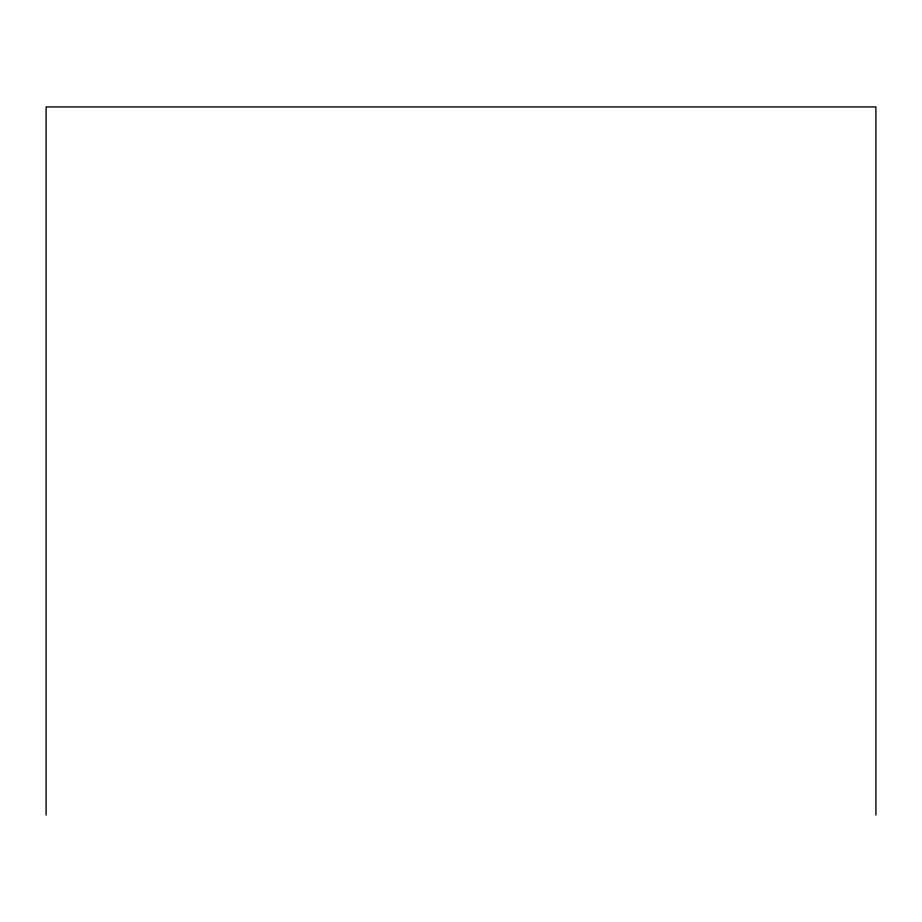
<?xml version="1.0" encoding="UTF-8"?>
<svg xmlns="http://www.w3.org/2000/svg" width="922" height="922" viewBox="0 0 922 922"><rect width="100%" height="100%" fill="white"/><g stroke="black" fill="none" stroke-linecap="round" stroke-linejoin="round"><path stroke-width="1.38" d="M875.9 815.06L875.9 106.94L46.1 106.94L46.1 815.06"/></g></svg>
